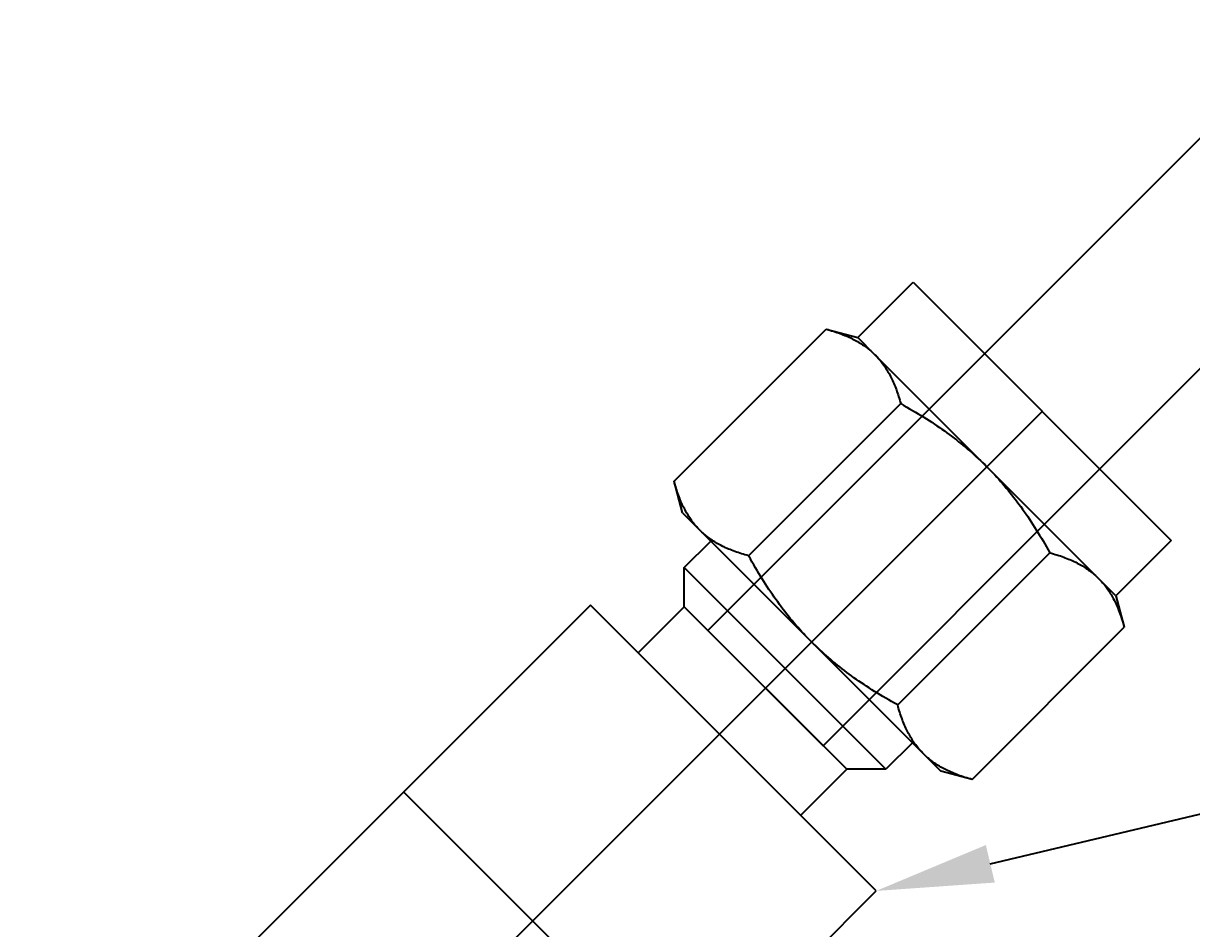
# Model space of a CAD drawing. Header units: inches. Extents: x 5.3 to 31.2, y 3.7 to 34.9.
# Drawn here: x 25.669 to 27.461, y 29.563 to 30.951 of the extents above; entities that cross this region are included whole.
import ezdxf
from ezdxf import colors
from ezdxf.entities.mleader import LeaderData, LeaderLine
from ezdxf.math import Vec2, Vec3

# ---------------------------------------------------------------- set-up
doc = ezdxf.new("R2010")
doc.units = ezdxf.units.IN
doc.header["$MEASUREMENT"] = 0
doc.linetypes.add('CENTER2', pattern=[28.575, 19.05, -3.175, 3.175, -3.175])
for name, color, linetype in [('.25 tubes', 170, 'Continuous'), ('NOTES', 1, 'Continuous'), ('TRDETAIL3', 7, 'Continuous'), ('TRMODEL1', 7, 'Continuous')]:
    doc.layers.add(name, color=color, linetype=linetype)

# ---------------------------------------------------------------- blocks, each defined once
blk = doc.blocks.new('SS-42GLS4')
at = {"layer": 'TRDETAIL3', "color": 4, "linetype": 'CENTER2'}
for p, q in [((0, -0.28), (0, 1.02)), ((-1.105, 0), (1.105, 0))]:
    blk.add_line(p, q, dxfattribs=at)
at = {"layer": 'TRMODEL1', "color": 7, "linetype": 'Continuous'}
for p, q in [((-0.405, 0.34), (0.405, 0.34)), ((0.405, 0.34), (0.405, -0.28)), ((0.63, 0.3233), (0.605, 0.28)), ((0.63, 0.3233), (0.6286, 0.3208)), ((0.63, 0.3233), (0.96, 0.3233)), ((0.9614, 0.3208), (0.96, 0.3233)), ((0.985, 0.28), (0.96, 0.3233)), ((0.6208, 0.3059), (0.6197, 0.3035)), ((0.622, 0.3083), (0.6208, 0.3059)), ((0.6232, 0.3108), (0.622, 0.3083)), ((0.6245, 0.3132), (0.6232, 0.3108)), ((0.6258, 0.3157), (0.6245, 0.3132)), ((0.6271, 0.3182), (0.6258, 0.3157)), ((0.6286, 0.3208), (0.6271, 0.3182)), ((0.9629, 0.3182), (0.9614, 0.3208)), ((0.9642, 0.3157), (0.9629, 0.3182)), ((0.9655, 0.3132), (0.9642, 0.3157)), ((0.9668, 0.3108), (0.9655, 0.3132)), ((0.968, 0.3083), (0.9668, 0.3108)), ((0.9692, 0.3059), (0.968, 0.3083)), ((0.9703, 0.3035), (0.9692, 0.3059)), ((0.613, 0.2871), (0.6122, 0.2848)), ((0.6138, 0.2894), (0.613, 0.2871)), ((0.6147, 0.2917), (0.6138, 0.2894)), ((0.6156, 0.2941), (0.6147, 0.2917)), ((0.6166, 0.2964), (0.6156, 0.2941)), ((0.6176, 0.2987), (0.6166, 0.2964)), ((0.6186, 0.3011), (0.6176, 0.2987)), ((0.6197, 0.3035), (0.6186, 0.3011)), ((0.9714, 0.3011), (0.9703, 0.3035)), ((0.9724, 0.2987), (0.9714, 0.3011)), ((0.9734, 0.2964), (0.9724, 0.2987)), ((0.9744, 0.2941), (0.9734, 0.2964)), ((0.9753, 0.2917), (0.9744, 0.2941)), ((0.9762, 0.2894), (0.9753, 0.2917)), ((0.977, 0.2871), (0.9762, 0.2894)), ((0.9778, 0.2848), (0.977, 0.2871)), ((0.605, 0.2425), (0.605, 0.28)), ((0.6079, 0.2691), (0.6074, 0.2669)), ((0.6084, 0.2713), (0.6079, 0.2691)), ((0.6089, 0.2735), (0.6084, 0.2713)), ((0.6095, 0.2758), (0.6089, 0.2735)), ((0.6101, 0.278), (0.6095, 0.2758)), ((0.6108, 0.2803), (0.6101, 0.278)), ((0.6115, 0.2826), (0.6108, 0.2803)), ((0.6122, 0.2848), (0.6115, 0.2826)), ((0.9785, 0.2826), (0.9778, 0.2848)), ((0.9792, 0.2803), (0.9785, 0.2826)), ((0.9799, 0.278), (0.9792, 0.2803)), ((0.9805, 0.2758), (0.9799, 0.278)), ((0.9811, 0.2735), (0.9805, 0.2758)), ((0.9816, 0.2713), (0.9811, 0.2735)), ((0.9821, 0.2691), (0.9816, 0.2713)), ((0.9826, 0.2669), (0.9821, 0.2691)), ((0.985, 0.28), (0.985, 0.2425)), ((1.105, 0.28), (0.985, 0.28)), ((1.105, -0.28), (1.105, 0.28)), ((0.6053, 0.2514), (0.6052, 0.2491)), ((0.6055, 0.2536), (0.6053, 0.2514)), ((0.6057, 0.2558), (0.6055, 0.2536)), ((0.606, 0.258), (0.6057, 0.2558)), ((0.6063, 0.2602), (0.606, 0.258)), ((0.6066, 0.2624), (0.6063, 0.2602)), ((0.607, 0.2646), (0.6066, 0.2624)), ((0.6074, 0.2669), (0.607, 0.2646)), ((0.983, 0.2646), (0.9826, 0.2669)), ((0.9834, 0.2624), (0.983, 0.2646)), ((0.9837, 0.2602), (0.9834, 0.2624)), ((0.984, 0.258), (0.9837, 0.2602)), ((0.9843, 0.2558), (0.984, 0.258)), ((0.9845, 0.2536), (0.9843, 0.2558)), ((0.9847, 0.2514), (0.9845, 0.2536)), ((0.9848, 0.2491), (0.9847, 0.2514)), ((0.6051, 0.2469), (0.605, 0.2447)), ((0.605, 0.2447), (0.605, 0.2425)), ((0.605, 0.2425), (0.605, 0.2403)), ((0.605, 0), (0.605, 0.2425)), ((0.605, 0.2403), (0.6051, 0.238)), ((0.6052, 0.2491), (0.6051, 0.2469)), ((0.6051, 0.238), (0.6052, 0.2358)), ((0.6052, 0.2358), (0.6053, 0.2336)), ((0.6053, 0.2336), (0.6055, 0.2314)), ((0.9845, 0.2314), (0.9847, 0.2336)), ((0.9847, 0.2336), (0.9848, 0.2358)), ((0.9849, 0.2469), (0.9848, 0.2491)), ((0.9848, 0.2358), (0.9849, 0.238)), ((0.985, 0.2447), (0.9849, 0.2469)), ((0.9849, 0.238), (0.985, 0.2403)), ((0.985, 0.2425), (0.985, 0.2447)), ((0.985, 0.2403), (0.985, 0.2425)), ((0.985, 0.2425), (0.985, 0)), ((0.5475, 0.2187), (0.505, 0.1762)), ((0.5475, -0.2188), (0.5475, 0.2187)), ((0.605, 0.2187), (0.5475, 0.2187)), ((0.6055, 0.2314), (0.6057, 0.2292)), ((0.6057, 0.2292), (0.606, 0.227)), ((0.606, 0.227), (0.6063, 0.2248)), ((0.6063, 0.2248), (0.6066, 0.2226)), ((0.6066, 0.2226), (0.607, 0.2203)), ((0.607, 0.2203), (0.6074, 0.2181)), ((0.6074, 0.2181), (0.6079, 0.2159)), ((0.6079, 0.2159), (0.6084, 0.2137)), ((0.9816, 0.2137), (0.9821, 0.2159)), ((0.9821, 0.2159), (0.9826, 0.2181)), ((0.9826, 0.2181), (0.983, 0.2203)), ((0.983, 0.2203), (0.9834, 0.2226)), ((0.9834, 0.2226), (0.9837, 0.2248)), ((0.9837, 0.2248), (0.984, 0.227)), ((0.984, 0.227), (0.9843, 0.2292)), ((0.9843, 0.2292), (0.9845, 0.2314)), ((0.6084, 0.2137), (0.6089, 0.2114)), ((0.6089, 0.2114), (0.6095, 0.2092)), ((0.6095, 0.2092), (0.6101, 0.2069)), ((0.6101, 0.2069), (0.6108, 0.2047)), ((0.6108, 0.2047), (0.6115, 0.2024)), ((0.6115, 0.2024), (0.6122, 0.2001)), ((0.6122, 0.2001), (0.613, 0.1979)), ((0.613, 0.1979), (0.6138, 0.1956)), ((0.9762, 0.1956), (0.977, 0.1979)), ((0.977, 0.1979), (0.9778, 0.2001)), ((0.9778, 0.2001), (0.9785, 0.2024)), ((0.9785, 0.2024), (0.9792, 0.2047)), ((0.9792, 0.2047), (0.9799, 0.2069)), ((0.9799, 0.2069), (0.9805, 0.2092)), ((0.9805, 0.2092), (0.9811, 0.2114)), ((0.9811, 0.2114), (0.9816, 0.2137)), ((0.6138, 0.1956), (0.6147, 0.1932)), ((0.6147, 0.1932), (0.6156, 0.1909)), ((0.6156, 0.1909), (0.6166, 0.1886)), ((0.6166, 0.1886), (0.6176, 0.1862)), ((0.6176, 0.1862), (0.6186, 0.1839)), ((0.6186, 0.1839), (0.6197, 0.1815)), ((0.6197, 0.1815), (0.6208, 0.1791)), ((0.9692, 0.1791), (0.9703, 0.1815)), ((0.9703, 0.1815), (0.9714, 0.1839)), ((0.9714, 0.1839), (0.9724, 0.1862)), ((0.9724, 0.1862), (0.9734, 0.1886)), ((0.9734, 0.1886), (0.9744, 0.1909)), ((0.9744, 0.1909), (0.9753, 0.1932)), ((0.9753, 0.1932), (0.9762, 0.1956)), ((0.505, 0.1762), (0.405, 0.1762)), ((0.505, -0.1763), (0.505, 0.1762)), ((0.6208, 0.1791), (0.622, 0.1766)), ((0.622, 0.1766), (0.6232, 0.1742)), ((0.6232, 0.1742), (0.6245, 0.1717)), ((0.6245, 0.1717), (0.6258, 0.1693)), ((0.6258, 0.1693), (0.6271, 0.1667)), ((0.6271, 0.1667), (0.6286, 0.1642)), ((0.6286, 0.1642), (0.63, 0.1617)), ((0.63, 0.1617), (0.6286, 0.1565)), ((0.63, 0.1617), (0.96, 0.1617)), ((0.96, 0.1617), (0.9614, 0.1642)), ((0.9614, 0.1565), (0.96, 0.1617)), ((0.9614, 0.1642), (0.9629, 0.1667)), ((0.9629, 0.1667), (0.9642, 0.1693)), ((0.9642, 0.1693), (0.9655, 0.1717)), ((0.9655, 0.1717), (0.9668, 0.1742)), ((0.9668, 0.1742), (0.968, 0.1766)), ((0.968, 0.1766), (0.9692, 0.1791)), ((0.6258, 0.1465), (0.6245, 0.1415)), ((0.6271, 0.1515), (0.6258, 0.1465)), ((0.6286, 0.1565), (0.6271, 0.1515)), ((0.9629, 0.1515), (0.9614, 0.1565)), ((0.9642, 0.1465), (0.9629, 0.1515)), ((0.9655, 0.1415), (0.9642, 0.1465)), ((0.6208, 0.1268), (0.6197, 0.122)), ((0.622, 0.1317), (0.6208, 0.1268)), ((0.6232, 0.1366), (0.622, 0.1317)), ((0.6245, 0.1415), (0.6232, 0.1366)), ((0.9668, 0.1366), (0.9655, 0.1415)), ((0.968, 0.1317), (0.9668, 0.1366)), ((0.9692, 0.1268), (0.968, 0.1317)), ((0.9703, 0.122), (0.9692, 0.1268)), ((0.6166, 0.1078), (0.6156, 0.1031)), ((0.6176, 0.1125), (0.6166, 0.1078)), ((0.6186, 0.1173), (0.6176, 0.1125)), ((0.6197, 0.122), (0.6186, 0.1173)), ((0.9714, 0.1173), (0.9703, 0.122)), ((0.9724, 0.1125), (0.9714, 0.1173)), ((0.9734, 0.1078), (0.9724, 0.1125)), ((0.9744, 0.1031), (0.9734, 0.1078)), ((0.6138, 0.0939), (0.613, 0.0893)), ((0.6147, 0.0985), (0.6138, 0.0939)), ((0.6156, 0.1031), (0.6147, 0.0985)), ((0.9753, 0.0985), (0.9744, 0.1031)), ((0.9762, 0.0939), (0.9753, 0.0985)), ((0.977, 0.0893), (0.9762, 0.0939)), ((0.6108, 0.0756), (0.6101, 0.0711)), ((0.6115, 0.0801), (0.6108, 0.0756)), ((0.6122, 0.0847), (0.6115, 0.0801)), ((0.613, 0.0893), (0.6122, 0.0847)), ((0.9778, 0.0847), (0.977, 0.0893)), ((0.9785, 0.0801), (0.9778, 0.0847)), ((0.9792, 0.0756), (0.9785, 0.0801)), ((0.9799, 0.0711), (0.9792, 0.0756)), ((0.6084, 0.0576), (0.6079, 0.0532)), ((0.6089, 0.0621), (0.6084, 0.0576)), ((0.6095, 0.0666), (0.6089, 0.0621)), ((0.6101, 0.0711), (0.6095, 0.0666)), ((0.9805, 0.0666), (0.9799, 0.0711)), ((0.9811, 0.0621), (0.9805, 0.0666)), ((0.9816, 0.0576), (0.9811, 0.0621)), ((0.9821, 0.0532), (0.9816, 0.0576)), ((0.6066, 0.0399), (0.6063, 0.0354)), ((0.607, 0.0443), (0.6066, 0.0399)), ((0.6074, 0.0487), (0.607, 0.0443)), ((0.6079, 0.0532), (0.6074, 0.0487)), ((0.9826, 0.0487), (0.9821, 0.0532)), ((0.983, 0.0443), (0.9826, 0.0487)), ((0.9834, 0.0399), (0.983, 0.0443)), ((0.9837, 0.0354), (0.9834, 0.0399)), ((0.6055, 0.0222), (0.6053, 0.0177)), ((0.6057, 0.0266), (0.6055, 0.0222)), ((0.606, 0.031), (0.6057, 0.0266)), ((0.6063, 0.0354), (0.606, 0.031)), ((0.984, 0.031), (0.9837, 0.0354)), ((0.9843, 0.0266), (0.984, 0.031)), ((0.9845, 0.0222), (0.9843, 0.0266)), ((0.9847, 0.0177), (0.9845, 0.0222)), ((0.6051, 0.0089), (0.605, 0.0044)), ((0.605, 0.0044), (0.605, 0)), ((0.6052, 0.0133), (0.6051, 0.0089)), ((0.6053, 0.0177), (0.6052, 0.0133)), ((0.9848, 0.0133), (0.9847, 0.0177)), ((0.9849, 0.0089), (0.9848, 0.0133)), ((0.985, 0.0044), (0.9849, 0.0089)), ((0.985, 0), (0.985, 0.0044)), ((0.605, 0), (0.605, -0.0044)), ((0.605, -0.2425), (0.605, 0)), ((0.605, -0.0044), (0.6051, -0.0089)), ((0.6051, -0.0089), (0.6052, -0.0133)), ((0.6052, -0.0133), (0.6053, -0.0177)), ((0.6053, -0.0177), (0.6055, -0.0222)), ((0.9845, -0.0222), (0.9847, -0.0177)), ((0.9847, -0.0177), (0.9848, -0.0133)), ((0.9848, -0.0133), (0.9849, -0.0089)), ((0.9849, -0.0089), (0.985, -0.0044)), ((0.985, 0), (0.985, -0.2425)), ((0.985, -0.0044), (0.985, 0)), ((0.6055, -0.0222), (0.6057, -0.0266)), ((0.6057, -0.0266), (0.606, -0.031)), ((0.606, -0.031), (0.6063, -0.0354)), ((0.6063, -0.0354), (0.6066, -0.0399)), ((0.9834, -0.0399), (0.9837, -0.0354)), ((0.9837, -0.0354), (0.984, -0.031)), ((0.984, -0.031), (0.9843, -0.0266)), ((0.9843, -0.0266), (0.9845, -0.0222)), ((0.6066, -0.0399), (0.607, -0.0443)), ((0.607, -0.0443), (0.6074, -0.0487)), ((0.6074, -0.0487), (0.6079, -0.0532)), ((0.6079, -0.0532), (0.6084, -0.0576)), ((0.9816, -0.0576), (0.9821, -0.0532)), ((0.9821, -0.0532), (0.9826, -0.0487)), ((0.9826, -0.0487), (0.983, -0.0443)), ((0.983, -0.0443), (0.9834, -0.0399)), ((0.6084, -0.0576), (0.6089, -0.0621)), ((0.6089, -0.0621), (0.6095, -0.0666)), ((0.6095, -0.0666), (0.6101, -0.0711)), ((0.6101, -0.0711), (0.6108, -0.0756)), ((0.9792, -0.0756), (0.9799, -0.0711)), ((0.9799, -0.0711), (0.9805, -0.0666)), ((0.9805, -0.0666), (0.9811, -0.0621)), ((0.9811, -0.0621), (0.9816, -0.0576)), ((0.6108, -0.0756), (0.6115, -0.0801)), ((0.6115, -0.0801), (0.6122, -0.0847)), ((0.6122, -0.0847), (0.613, -0.0893)), ((0.613, -0.0893), (0.6138, -0.0939)), ((0.9762, -0.0939), (0.977, -0.0893)), ((0.977, -0.0893), (0.9778, -0.0847)), ((0.9778, -0.0847), (0.9785, -0.0801)), ((0.9785, -0.0801), (0.9792, -0.0756)), ((0.6138, -0.0939), (0.6147, -0.0985)), ((0.6147, -0.0985), (0.6156, -0.1031)), ((0.6156, -0.1031), (0.6166, -0.1078)), ((0.9734, -0.1078), (0.9744, -0.1031)), ((0.9744, -0.1031), (0.9753, -0.0985)), ((0.9753, -0.0985), (0.9762, -0.0939)), ((0.6166, -0.1078), (0.6176, -0.1125)), ((0.6176, -0.1125), (0.6186, -0.1173)), ((0.6186, -0.1173), (0.6197, -0.122)), ((0.6197, -0.122), (0.6208, -0.1268)), ((0.9692, -0.1268), (0.9703, -0.122)), ((0.9703, -0.122), (0.9714, -0.1173)), ((0.9714, -0.1173), (0.9724, -0.1125)), ((0.9724, -0.1125), (0.9734, -0.1078)), ((0.6208, -0.1268), (0.622, -0.1317)), ((0.622, -0.1317), (0.6232, -0.1366)), ((0.6232, -0.1366), (0.6245, -0.1415)), ((0.6245, -0.1415), (0.6258, -0.1465)), ((0.9642, -0.1465), (0.9655, -0.1415)), ((0.9655, -0.1415), (0.9668, -0.1366)), ((0.9668, -0.1366), (0.968, -0.1317)), ((0.968, -0.1317), (0.9692, -0.1268)), ((0.6258, -0.1465), (0.6271, -0.1515)), ((0.6271, -0.1515), (0.6286, -0.1565)), ((0.6286, -0.1565), (0.63, -0.1617)), ((0.96, -0.1617), (0.9614, -0.1565)), ((0.9614, -0.1565), (0.9629, -0.1515)), ((0.9629, -0.1515), (0.9642, -0.1465)), ((0.405, -0.1763), (0.505, -0.1763)), ((0.505, -0.1763), (0.5475, -0.2188)), ((0.6208, -0.1791), (0.6197, -0.1815)), ((0.622, -0.1766), (0.6208, -0.1791)), ((0.6232, -0.1742), (0.622, -0.1766)), ((0.6245, -0.1717), (0.6232, -0.1742)), ((0.6258, -0.1693), (0.6245, -0.1717)), ((0.6271, -0.1667), (0.6258, -0.1693)), ((0.6286, -0.1642), (0.6271, -0.1667)), ((0.63, -0.1617), (0.6286, -0.1642)), ((0.63, -0.1617), (0.96, -0.1617)), ((0.9614, -0.1642), (0.96, -0.1617)), ((0.9629, -0.1667), (0.9614, -0.1642)), ((0.9642, -0.1693), (0.9629, -0.1667)), ((0.9655, -0.1717), (0.9642, -0.1693)), ((0.9668, -0.1742), (0.9655, -0.1717)), ((0.968, -0.1766), (0.9668, -0.1742)), ((0.9692, -0.1791), (0.968, -0.1766)), ((0.9703, -0.1815), (0.9692, -0.1791)), ((0.6138, -0.1956), (0.613, -0.1979)), ((0.6147, -0.1932), (0.6138, -0.1956)), ((0.6156, -0.1909), (0.6147, -0.1932)), ((0.6166, -0.1886), (0.6156, -0.1909)), ((0.6176, -0.1862), (0.6166, -0.1886)), ((0.6186, -0.1839), (0.6176, -0.1862)), ((0.6197, -0.1815), (0.6186, -0.1839)), ((0.9714, -0.1839), (0.9703, -0.1815)), ((0.9724, -0.1862), (0.9714, -0.1839)), ((0.9734, -0.1886), (0.9724, -0.1862)), ((0.9744, -0.1909), (0.9734, -0.1886)), ((0.9753, -0.1932), (0.9744, -0.1909)), ((0.9762, -0.1956), (0.9753, -0.1932)), ((0.977, -0.1979), (0.9762, -0.1956)), ((0.6084, -0.2137), (0.6079, -0.2159)), ((0.6089, -0.2114), (0.6084, -0.2137)), ((0.6095, -0.2092), (0.6089, -0.2114)), ((0.6101, -0.2069), (0.6095, -0.2092)), ((0.6108, -0.2047), (0.6101, -0.2069)), ((0.6115, -0.2024), (0.6108, -0.2047)), ((0.6122, -0.2001), (0.6115, -0.2024)), ((0.613, -0.1979), (0.6122, -0.2001)), ((0.9778, -0.2001), (0.977, -0.1979)), ((0.9785, -0.2024), (0.9778, -0.2001)), ((0.9792, -0.2047), (0.9785, -0.2024)), ((0.9799, -0.2069), (0.9792, -0.2047)), ((0.9805, -0.2092), (0.9799, -0.2069)), ((0.9811, -0.2114), (0.9805, -0.2092)), ((0.9816, -0.2137), (0.9811, -0.2114)), ((0.9821, -0.2159), (0.9816, -0.2137)), ((0.5475, -0.2188), (0.605, -0.2188)), ((0.6055, -0.2314), (0.6053, -0.2336)), ((0.6057, -0.2292), (0.6055, -0.2314)), ((0.606, -0.227), (0.6057, -0.2292)), ((0.6063, -0.2248), (0.606, -0.227)), ((0.6066, -0.2226), (0.6063, -0.2248)), ((0.607, -0.2203), (0.6066, -0.2226)), ((0.6074, -0.2181), (0.607, -0.2203)), ((0.6079, -0.2159), (0.6074, -0.2181)), ((0.9826, -0.2181), (0.9821, -0.2159)), ((0.983, -0.2203), (0.9826, -0.2181)), ((0.9834, -0.2226), (0.983, -0.2203)), ((0.9837, -0.2248), (0.9834, -0.2226)), ((0.984, -0.227), (0.9837, -0.2248)), ((0.9843, -0.2292), (0.984, -0.227)), ((0.9845, -0.2314), (0.9843, -0.2292)), ((0.9847, -0.2336), (0.9845, -0.2314)), ((0.6051, -0.238), (0.605, -0.2403)), ((0.605, -0.2403), (0.605, -0.2425)), ((0.605, -0.2425), (0.605, -0.2447)), ((0.605, -0.28), (0.605, -0.2425)), ((0.605, -0.2447), (0.6051, -0.2469)), ((0.6052, -0.2358), (0.6051, -0.238)), ((0.6051, -0.2469), (0.6052, -0.2491)), ((0.6053, -0.2336), (0.6052, -0.2358)), ((0.6052, -0.2491), (0.6053, -0.2514)), ((0.9848, -0.2358), (0.9847, -0.2336)), ((0.9847, -0.2514), (0.9848, -0.2491)), ((0.9849, -0.238), (0.9848, -0.2358)), ((0.9848, -0.2491), (0.9849, -0.2469)), ((0.985, -0.2403), (0.9849, -0.238)), ((0.9849, -0.2469), (0.985, -0.2447)), ((0.985, -0.2425), (0.985, -0.2403)), ((0.985, -0.2425), (0.985, -0.28)), ((0.985, -0.2447), (0.985, -0.2425)), ((0.6053, -0.2514), (0.6055, -0.2536)), ((0.6055, -0.2536), (0.6057, -0.2558)), ((0.6057, -0.2558), (0.606, -0.258)), ((0.606, -0.258), (0.6063, -0.2602)), ((0.6063, -0.2602), (0.6066, -0.2624)), ((0.6066, -0.2624), (0.607, -0.2646)), ((0.607, -0.2646), (0.6074, -0.2669)), ((0.6074, -0.2669), (0.6079, -0.2691)), ((0.9821, -0.2691), (0.9826, -0.2669)), ((0.9826, -0.2669), (0.983, -0.2646)), ((0.983, -0.2646), (0.9834, -0.2624)), ((0.9834, -0.2624), (0.9837, -0.2602)), ((0.9837, -0.2602), (0.984, -0.258)), ((0.984, -0.258), (0.9843, -0.2558)), ((0.9843, -0.2558), (0.9845, -0.2536)), ((0.9845, -0.2536), (0.9847, -0.2514)), ((0.405, -0.28), (-0.405, -0.28)), ((0.605, -0.28), (0.63, -0.3233)), ((0.6079, -0.2691), (0.6084, -0.2713)), ((0.6084, -0.2713), (0.6089, -0.2735)), ((0.6089, -0.2735), (0.6095, -0.2758)), ((0.6095, -0.2758), (0.6101, -0.278)), ((0.6101, -0.278), (0.6108, -0.2803)), ((0.6108, -0.2803), (0.6115, -0.2826)), ((0.6115, -0.2826), (0.6122, -0.2848)), ((0.6122, -0.2848), (0.613, -0.2871)), ((0.96, -0.3233), (0.985, -0.28)), ((0.977, -0.2871), (0.9778, -0.2848)), ((0.9778, -0.2848), (0.9785, -0.2826)), ((0.9785, -0.2826), (0.9792, -0.2803)), ((0.9792, -0.2803), (0.9799, -0.278)), ((0.9799, -0.278), (0.9805, -0.2758)), ((0.9805, -0.2758), (0.9811, -0.2735)), ((0.9811, -0.2735), (0.9816, -0.2713)), ((0.9816, -0.2713), (0.9821, -0.2691)), ((0.985, -0.28), (1.105, -0.28)), ((0.613, -0.2871), (0.6138, -0.2894)), ((0.6138, -0.2894), (0.6147, -0.2917)), ((0.6147, -0.2917), (0.6156, -0.2941)), ((0.6156, -0.2941), (0.6166, -0.2964)), ((0.6166, -0.2964), (0.6176, -0.2987)), ((0.6176, -0.2987), (0.6186, -0.3011)), ((0.6186, -0.3011), (0.6197, -0.3035)), ((0.6197, -0.3035), (0.6208, -0.3059)), ((0.9692, -0.3059), (0.9703, -0.3035)), ((0.9703, -0.3035), (0.9714, -0.3011)), ((0.9714, -0.3011), (0.9724, -0.2987)), ((0.9724, -0.2987), (0.9734, -0.2964)), ((0.9734, -0.2964), (0.9744, -0.2941)), ((0.9744, -0.2941), (0.9753, -0.2917)), ((0.9753, -0.2917), (0.9762, -0.2894)), ((0.9762, -0.2894), (0.977, -0.2871)), ((0.6208, -0.3059), (0.622, -0.3083)), ((0.622, -0.3083), (0.6232, -0.3108)), ((0.6232, -0.3108), (0.6245, -0.3132)), ((0.6245, -0.3132), (0.6258, -0.3157)), ((0.6258, -0.3157), (0.6271, -0.3182)), ((0.6271, -0.3182), (0.6286, -0.3208)), ((0.6286, -0.3208), (0.63, -0.3233)), ((0.96, -0.3233), (0.9614, -0.3208)), ((0.9614, -0.3208), (0.9629, -0.3182)), ((0.9629, -0.3182), (0.9642, -0.3157)), ((0.9642, -0.3157), (0.9655, -0.3132)), ((0.9655, -0.3132), (0.9668, -0.3108)), ((0.9668, -0.3108), (0.968, -0.3083)), ((0.968, -0.3083), (0.9692, -0.3059)), ((0.63, -0.3233), (0.96, -0.3233))]:
    blk.add_line(p, q, dxfattribs=at)

msp = doc.modelspace()

# ---------------------------------------------------------------- linework, layer by layer
at = {"layer": '.25 tubes'}
msp.add_lwpolyline([(27.7121, 31.8088), (26.9065, 32.6144), (26.7297, 32.4376), (27.5353, 31.632, -0.414214), (27.5353, 30.8365), (26.719, 30.0202), (26.8958, 29.8434), (27.7121, 30.6597, 0.414214)], format="xyb", close=True, dxfattribs=at)

# ---------------------------------------------------------------- block references
at = {"xscale": -1, "rotation": 225}
msp.add_blockref('SS-42GLS4', (26.4503, 29.5747), dxfattribs=at)

# ---------------------------------------------------------------- leaders
at = {"layer": 'NOTES'}
ml = msp.add_multileader_mtext('Standard', dxfattribs=at)
ml.set_content('6', color=256)
ml.set_leader_properties()
ml.build(insert=Vec2(0, 0))
ml.multileader.update_dxf_attribs({"has_text_frame": 1, "text_right_attachment_type": 6, "dogleg_length": 0.36, "arrow_head_size": 0.18})
ctx = ml.context
ctx.base_point, ctx.char_height, ctx.arrow_head_size, ctx.landing_gap_size, ctx.plane_origin, ctx.plane_x_axis, ctx.plane_y_axis = Vec3(28.5503, 30.4605), 0.18, 0.18, 0.09, Vec3(26.9771, 29.6207), Vec3(-0.707107, -0.707107), Vec3(0.707107, -0.707107)
ctx.right_attachment, ctx.text_align_type = 6, 2
notes = []
notes.append((ctx, [(0, (1, 1, 0), (28.1728, 29.9048), (0.707107, 0.707107), 0.36, [(0, [(26.9771, 29.6207)], 0, [])])]))
ctx.mtext.insert, ctx.mtext.text_direction, ctx.mtext.rotation, ctx.mtext.alignment, ctx.mtext.flow_direction = Vec3(28.4231, 30.4605), Vec3(0.707107, 0.707107), 0.785398, 3, 5
for ctx, leaders in notes:
    for number, flags, end, landing, length, lines in leaders:
        leader = LeaderData()
        leader.index, (leader.has_last_leader_line, leader.has_dogleg_vector, leader.attachment_direction) = number, flags
        leader.last_leader_point, leader.dogleg_vector, leader.dogleg_length = Vec3(end), Vec3(landing), length
        for number, points, colour, breaks in lines:
            line = LeaderLine()
            line.index, line.vertices, line.color, line.breaks = number, Vec3.list(points), colors.encode_raw_color(colour), breaks
            leader.lines.append(line)
        ctx.leaders.append(leader)

doc.saveas('drawing.dxf')
